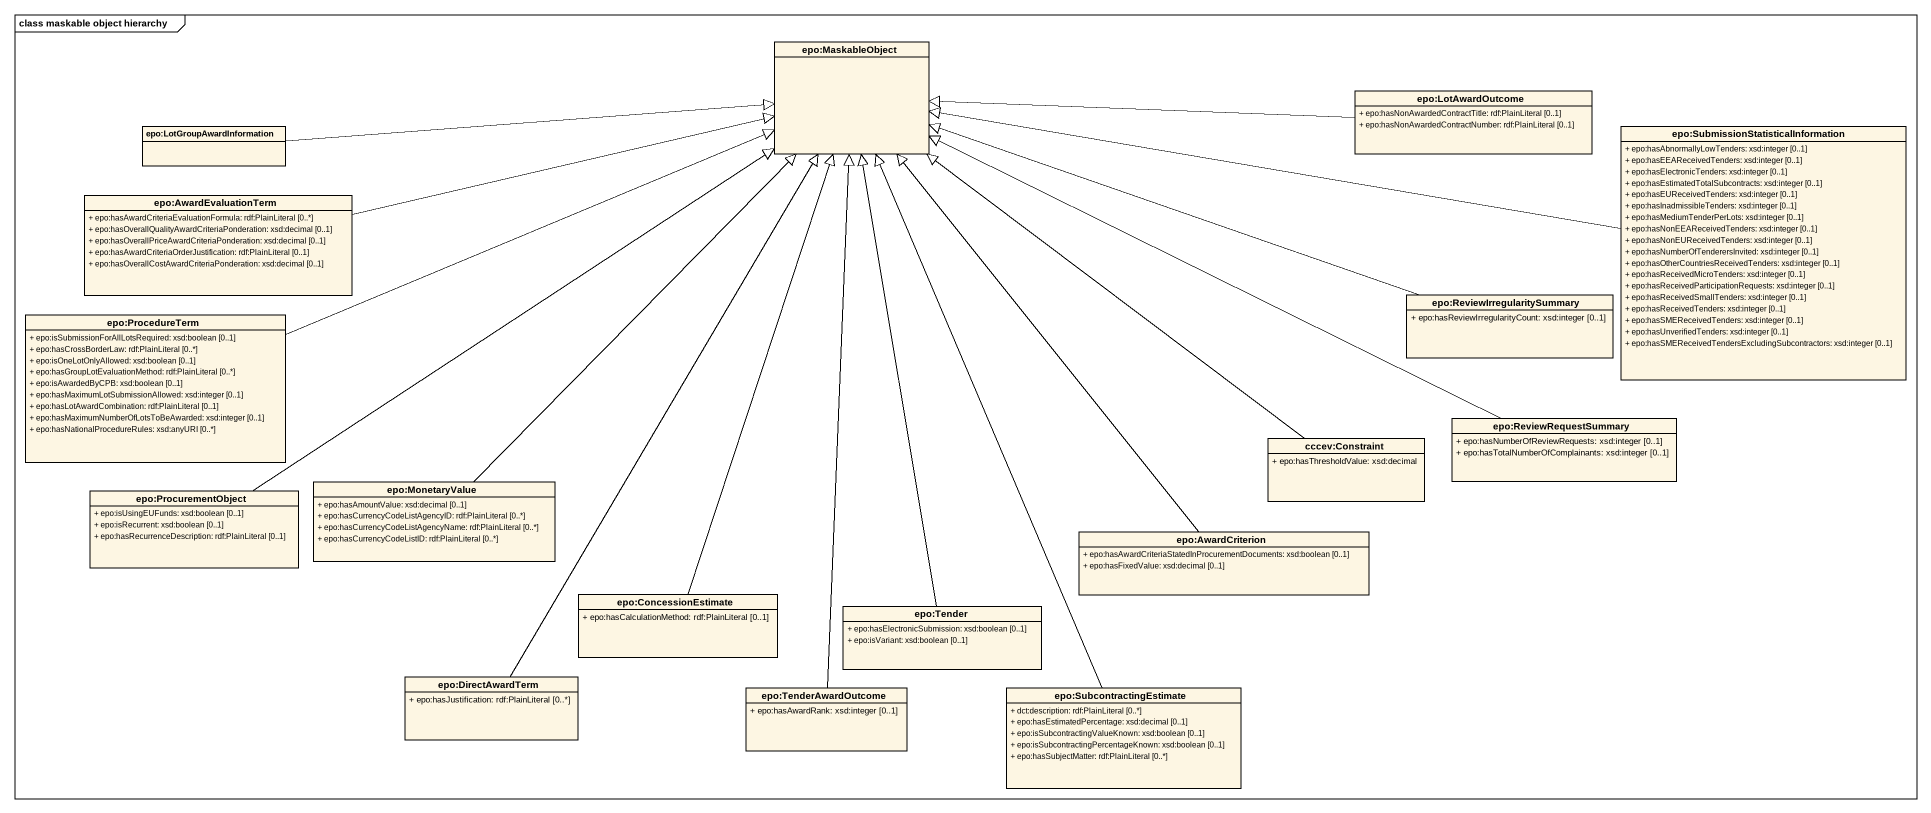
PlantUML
@startuml
mainframe class maskable object hierarchy
hide circle
hide empty members
skinparam classAttributeIconSize 0
class "epo:MaskableObject" as epo_MaskableObject
class "epo:LotGroupAwardInformation" as epo_LotGroupAwardInformation
class "epo:LotAwardOutcome" as epo_LotAwardOutcome {
  + epo:hasNonAwardedContractTitle: rdf:PlainLiteral [0..1]
  + epo:hasNonAwardedContractNumber: rdf:PlainLiteral [0..1]
}
class "epo:SubmissionStatisticalInformation" as epo_SubmissionStatisticalInf {
  + epo:hasAbnormallyLowTenders: xsd:integer [0..1]
  + epo:hasEEAReceivedTenders: xsd:integer [0..1]
  + epo:hasElectronicTenders: xsd:integer [0..1]
  + epo:hasEstimatedTotalSubcontracts: xsd:integer [0..1]
  + epo:hasEUReceivedTenders: xsd:integer [0..1]
  + epo:hasInadmissibleTenders: xsd:integer [0..1]
  + epo:hasMediumTenderPerLots: xsd:integer [0..1]
  + epo:hasNonEEAReceivedTenders: xsd:integer [0..1]
  + epo:hasNonEUReceivedTenders: xsd:integer [0..1]
  + epo:hasNumberOfTenderersInvited: xsd:integer [0..1]
  + epo:hasOtherCountriesReceivedTenders: xsd:integer [0..1]
  + epo:hasReceivedMicroTenders: xsd:integer [0..1]
  + epo:hasReceivedParticipationRequests: xsd:integer [0..1]
  + epo:hasReceivedSmallTenders: xsd:integer [0..1]
  + epo:hasReceivedTenders: xsd:integer [0..1]
  + epo:hasSMEReceivedTenders: xsd:integer [0..1]
  + epo:hasUnverifiedTenders: xsd:integer [0..1]
  + epo:hasSMEReceivedTendersExcludingSubcontractors: xsd:integer [0..1]
}
class "epo:AwardEvaluationTerm" as epo_AwardEvaluationTerm {
  + epo:hasAwardCriteriaEvaluationFormula: rdf:PlainLiteral [0..*]
  + epo:hasOverallQualityAwardCriteriaPonderation: xsd:decimal [0..1]
  + epo:hasOverallPriceAwardCriteriaPonderation: xsd:decimal [0..1]
  + epo:hasAwardCriteriaOrderJustification: rdf:PlainLiteral [0..1]
  + epo:hasOverallCostAwardCriteriaPonderation: xsd:decimal [0..1]
}
class "epo:ProcedureTerm" as epo_ProcedureTerm {
  + epo:isSubmissionForAllLotsRequired: xsd:boolean [0..1]
  + epo:hasCrossBorderLaw: rdf:PlainLiteral [0..*]
  + epo:isOneLotOnlyAllowed: xsd:boolean [0..1]
  + epo:hasGroupLotEvaluationMethod: rdf:PlainLiteral [0..*]
  + epo:isAwardedByCPB: xsd:boolean [0..1]
  + epo:hasMaximumLotSubmissionAllowed: xsd:integer [0..1]
  + epo:hasLotAwardCombination: rdf:PlainLiteral [0..1]
  + epo:hasMaximumNumberOfLotsToBeAwarded: xsd:integer [0..1]
  + epo:hasNationalProcedureRules: xsd:anyURI [0..*]
}
class "epo:ReviewIrregularitySummary" as epo_ReviewIrregularitySummar {
  + epo:hasReviewIrregularityCount: xsd:integer [0..1]
}
class "cccev:Constraint" as cccev_Constraint {
  + epo:hasThresholdValue: xsd:decimal
}
class "epo:ReviewRequestSummary" as epo_ReviewRequestSummary {
  + epo:hasNumberOfReviewRequests: xsd:integer [0..1]
  + epo:hasTotalNumberOfComplainants: xsd:integer [0..1]
}
class "epo:ProcurementObject" as epo_ProcurementObject {
  + epo:isUsingEUFunds: xsd:boolean [0..1]
  + epo:isRecurrent: xsd:boolean [0..1]
  + epo:hasRecurrenceDescription: rdf:PlainLiteral [0..1]
}
class "epo:MonetaryValue" as epo_MonetaryValue {
  + epo:hasAmountValue: xsd:decimal [0..1]
  + epo:hasCurrencyCodeListAgencyID: rdf:PlainLiteral [0..*]
  + epo:hasCurrencyCodeListAgencyName: rdf:PlainLiteral [0..*]
  + epo:hasCurrencyCodeListID: rdf:PlainLiteral [0..*]
}
class "epo:AwardCriterion" as epo_AwardCriterion {
  + epo:hasAwardCriteriaStatedInProcurementDocuments: xsd:boolean [0..1]
  + epo:hasFixedValue: xsd:decimal [0..1]
}
class "epo:ConcessionEstimate" as epo_ConcessionEstimate {
  + epo:hasCalculationMethod: rdf:PlainLiteral [0..1]
}
class "epo:Tender" as epo_Tender {
  + epo:hasElectronicSubmission: xsd:boolean [0..1]
  + epo:isVariant: xsd:boolean [0..1]
}
class "epo:DirectAwardTerm" as epo_DirectAwardTerm {
  + epo:hasJustification: rdf:PlainLiteral [0..*]
}
class "epo:TenderAwardOutcome" as epo_TenderAwardOutcome {
  + epo:hasAwardRank: xsd:integer [0..1]
}
class "epo:SubcontractingEstimate" as epo_SubcontractingEstimate {
  + dct:description: rdf:PlainLiteral [0..*]
  + epo:hasEstimatedPercentage: xsd:decimal [0..1]
  + epo:isSubcontractingValueKnown: xsd:boolean [0..1]
  + epo:isSubcontractingPercentageKnown: xsd:boolean [0..1]
  + epo:hasSubjectMatter: rdf:PlainLiteral [0..*]
}
epo_LotGroupAwardInformation -right-|> epo_MaskableObject
epo_LotAwardOutcome -left-|> epo_MaskableObject
epo_SubmissionStatisticalInf -left-|> epo_MaskableObject
epo_AwardEvaluationTerm -right-|> epo_MaskableObject
epo_ProcedureTerm -right-|> epo_MaskableObject
epo_ReviewIrregularitySummar -left-|> epo_MaskableObject
cccev_Constraint -up-|> epo_MaskableObject
epo_ReviewRequestSummary -left-|> epo_MaskableObject
epo_ProcurementObject -up-|> epo_MaskableObject
epo_MonetaryValue -up-|> epo_MaskableObject
epo_AwardCriterion -up-|> epo_MaskableObject
epo_ConcessionEstimate -up-|> epo_MaskableObject
epo_Tender -up-|> epo_MaskableObject
epo_DirectAwardTerm -up-|> epo_MaskableObject
epo_TenderAwardOutcome -up-|> epo_MaskableObject
epo_SubcontractingEstimate -up-|> epo_MaskableObject
@enduml
